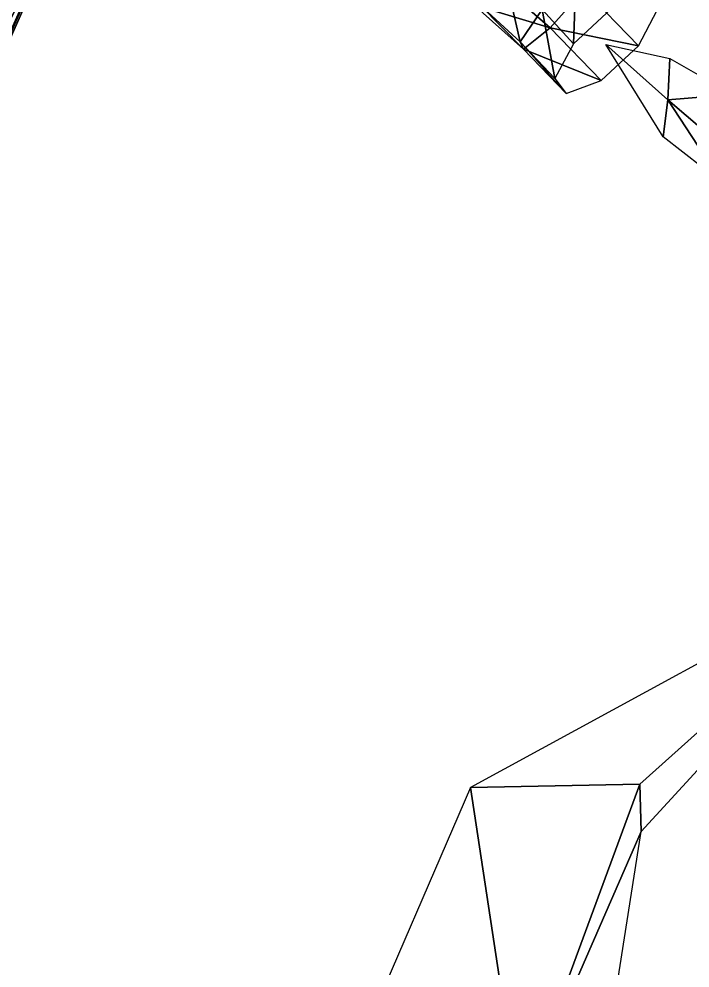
# Model space of a CAD drawing. Extents: x -6.8 to 6.8, y -29 to 29.
# Drawn here: x -1.14 to 1.368, y 18.942 to 22.49 of the extents above; entities that cross this region are included whole.
import ezdxf

# ---------------------------------------------------------------- set-up
doc = ezdxf.new("R2010")
doc.units = 0

msp = doc.modelspace()

# ---------------------------------------------------------------- linework, layer by layer
at = {"layer": 'flower_stems1', "color": 3}
for points in [[(0.56005, 22.54229, -6.09991), (0.84454, 22.45733, -6.20495), (0.62506, 22.64984, -6.24243)], [(0.67755, 22.64984, -5.78491), (0.73254, 22.40484, -5.87493), (0.58227, 22.54229, -5.90991)], [(0.62506, 22.64984, -6.24243), (0.84454, 22.45733, -6.20495), (0.97253, 22.59979, -6.21997)], [(0.67755, 22.64984, -5.78491), (0.81506, 22.52484, -5.74993), (0.73254, 22.40484, -5.87493)], [(0.94256, 22.66729, -5.76245), (0.93255, 22.39733, -5.67492), (0.81506, 22.52484, -5.74993)], [(0.94256, 22.66729, -5.76245), (1.07257, 22.52734, -5.68243), (0.93255, 22.39733, -5.67492)], [(0.84454, 22.45733, -6.20495), (1.17504, 22.38983, -6.11242), (0.97253, 22.59979, -6.21997)], [(0.97253, 22.59979, -6.21997), (1.17504, 22.38983, -6.11242), (1.24505, 22.52233, -5.99243)], [(0.58227, 22.54229, -5.90991), (0.74505, 22.37731, -6.06469), (0.56005, 22.54229, -6.09991)], [(0.56005, 22.54229, -6.09991), (0.74505, 22.37731, -6.06469), (0.84454, 22.45733, -6.20495)], [(0.58227, 22.54229, -5.90991), (0.73254, 22.40484, -5.87493), (0.74505, 22.37731, -6.06469)], [(0.81506, 22.52484, -5.74993), (0.86254, 22.26733, -5.79516), (0.73254, 22.40484, -5.87493)], [(0.81506, 22.52484, -5.74993), (0.93255, 22.39733, -5.67492), (0.86254, 22.26733, -5.79516)], [(0.74505, 22.37731, -6.06469), (1.03503, 22.25982, -6.10241), (0.84454, 22.45733, -6.20495)], [(0.84454, 22.45733, -6.20495), (1.03503, 22.25982, -6.10241), (1.17504, 22.38983, -6.11242)], [(0.73254, 22.40484, -5.87493), (0.90502, 22.21069, -5.97241), (0.74505, 22.37731, -6.06469)], [(0.73254, 22.40484, -5.87493), (0.86254, 22.26733, -5.79516), (0.90502, 22.21069, -5.97241)], [(0.74505, 22.37731, -6.06469), (0.90502, 22.21069, -5.97241), (1.03503, 22.25982, -6.10241)]]:
    msp.add_3dface(points, dxfattribs=at)
at = {"layer": 'flowers0', "color": 1}
for points in [[(1.28503, 22.18731, -5.78247), (1.26757, 22.0498, -6.02246), (1.05255, 22.39483, -5.89245)], [(1.05255, 22.39483, -5.89245), (1.29254, 22.34234, -5.56372), (1.28503, 22.18731, -5.78247)], [(1.29254, 22.34234, -5.56372), (1.52752, 22.20733, -5.43493), (1.28503, 22.18731, -5.78247)], [(1.28503, 22.18731, -5.78247), (1.48754, 21.87731, -5.97241), (1.26757, 22.0498, -6.02246)], [(1.52752, 22.20733, -5.43493), (1.49005, 22.01232, -5.69244), (1.28503, 22.18731, -5.78247)], [(1.49005, 22.01232, -5.69244), (1.48754, 21.87731, -5.97241), (1.28503, 22.18731, -5.78247)]]:
    msp.add_3dface(points, dxfattribs=at)
at = {"layer": 'leaves2', "color": 3}
for points in [[(2.12506, 20.47631, 0.74005), (0.54754, 19.6173, 1.07006), (1.18005, 19.62982, 0.51507)], [(1.18505, 19.45233, -0.32995), (2.12506, 20.47631, 0.74005), (1.18005, 19.62982, 0.51507)], [(1.18005, 19.62982, 0.51507), (0.54754, 19.6173, 1.07006), (0.73004, 18.40979, 0.46752)], [(0.73004, 18.40979, 0.46752), (1.18505, 19.45233, -0.32995), (1.18005, 19.62982, 0.51507)], [(0.73004, 18.40979, 0.46752), (0.54754, 19.6173, 1.07006), (0.12005, 18.62731, 1.35003)], [(1.01757, 18.38732, -0.67242), (1.18505, 19.45233, -0.32995), (0.73004, 18.40979, 0.46752)]]:
    msp.add_3dface(points, dxfattribs=at)
at = {"layer": 'stems3', "color": 3}
for points in [[(-1.73742, 21.82733, -5.03247), (-1.21746, 23.02484, -5.66741), (-1.11993, 23.01733, -5.59741)], [(-1.73742, 21.82733, -5.03247), (-1.11993, 23.01733, -5.59741), (-1.63494, 21.84478, -4.97741)], [(-1.63494, 21.84478, -4.97741), (-1.11993, 23.01733, -5.59741), (-1.01245, 22.96679, -5.60742)], [(-1.63494, 21.84478, -4.97741), (-1.01245, 22.96679, -5.60742), (-1.52246, 21.81481, -4.99993)], [(-1.52246, 21.81481, -4.99993), (-1.01245, 22.96679, -5.60742), (-0.95996, 22.89733, -5.68994)], [(-1.60491, 21.68731, -5.24493), (-1.08746, 22.8623, -5.86743), (-1.19494, 22.91479, -5.85742)], [(-1.52246, 21.81481, -4.99993), (-0.95996, 22.89733, -5.68994), (-1.46496, 21.75732, -5.08746)], [(-1.46496, 21.75732, -5.08746), (-0.95996, 22.89733, -5.68994), (-0.98992, 22.85479, -5.79968)], [(-1.49993, 21.70483, -5.18994), (-1.08746, 22.8623, -5.86743), (-1.60491, 21.68731, -5.24493)], [(-1.49993, 21.70483, -5.18994), (-0.98992, 22.85479, -5.79968), (-1.08746, 22.8623, -5.86743)], [(-1.46496, 21.75732, -5.08746), (-0.98992, 22.85479, -5.79968), (-1.49993, 21.70483, -5.18994)], [(-1.03997, 18.29229, -2.88494), (-1.54492, 19.41479, -3.59991), (-1.48742, 19.37982, -3.69744)], [(-1.15246, 18.27984, -2.84497), (-1.54492, 19.41479, -3.59991), (-1.03997, 18.29229, -2.88494)], [(-0.97991, 18.24731, -2.97741), (-1.48742, 19.37982, -3.69744), (-1.51245, 19.30981, -3.78991)], [(-1.03997, 18.29229, -2.88494), (-1.48742, 19.37982, -3.69744), (-0.97991, 18.24731, -2.97741)], [(-1.00244, 18.1723, -3.06744), (-1.51245, 19.30981, -3.78991), (-1.60742, 19.24481, -3.82495)], [(-0.97991, 18.24731, -2.97741), (-1.51245, 19.30981, -3.78991), (-1.00244, 18.1723, -3.06744)], [(-1.09997, 18.1123, -3.10491), (-1.60742, 19.24481, -3.82495), (-1.71496, 19.22583, -3.77996)], [(-1.00244, 18.1723, -3.06744), (-1.60742, 19.24481, -3.82495), (-1.09997, 18.1123, -3.10491)], [(-1.09997, 18.1123, -3.10491), (-1.71496, 19.22583, -3.77996), (-1.21246, 18.09979, -3.06542)]]:
    msp.add_3dface(points, dxfattribs=at)

doc.saveas('drawing.dxf')
